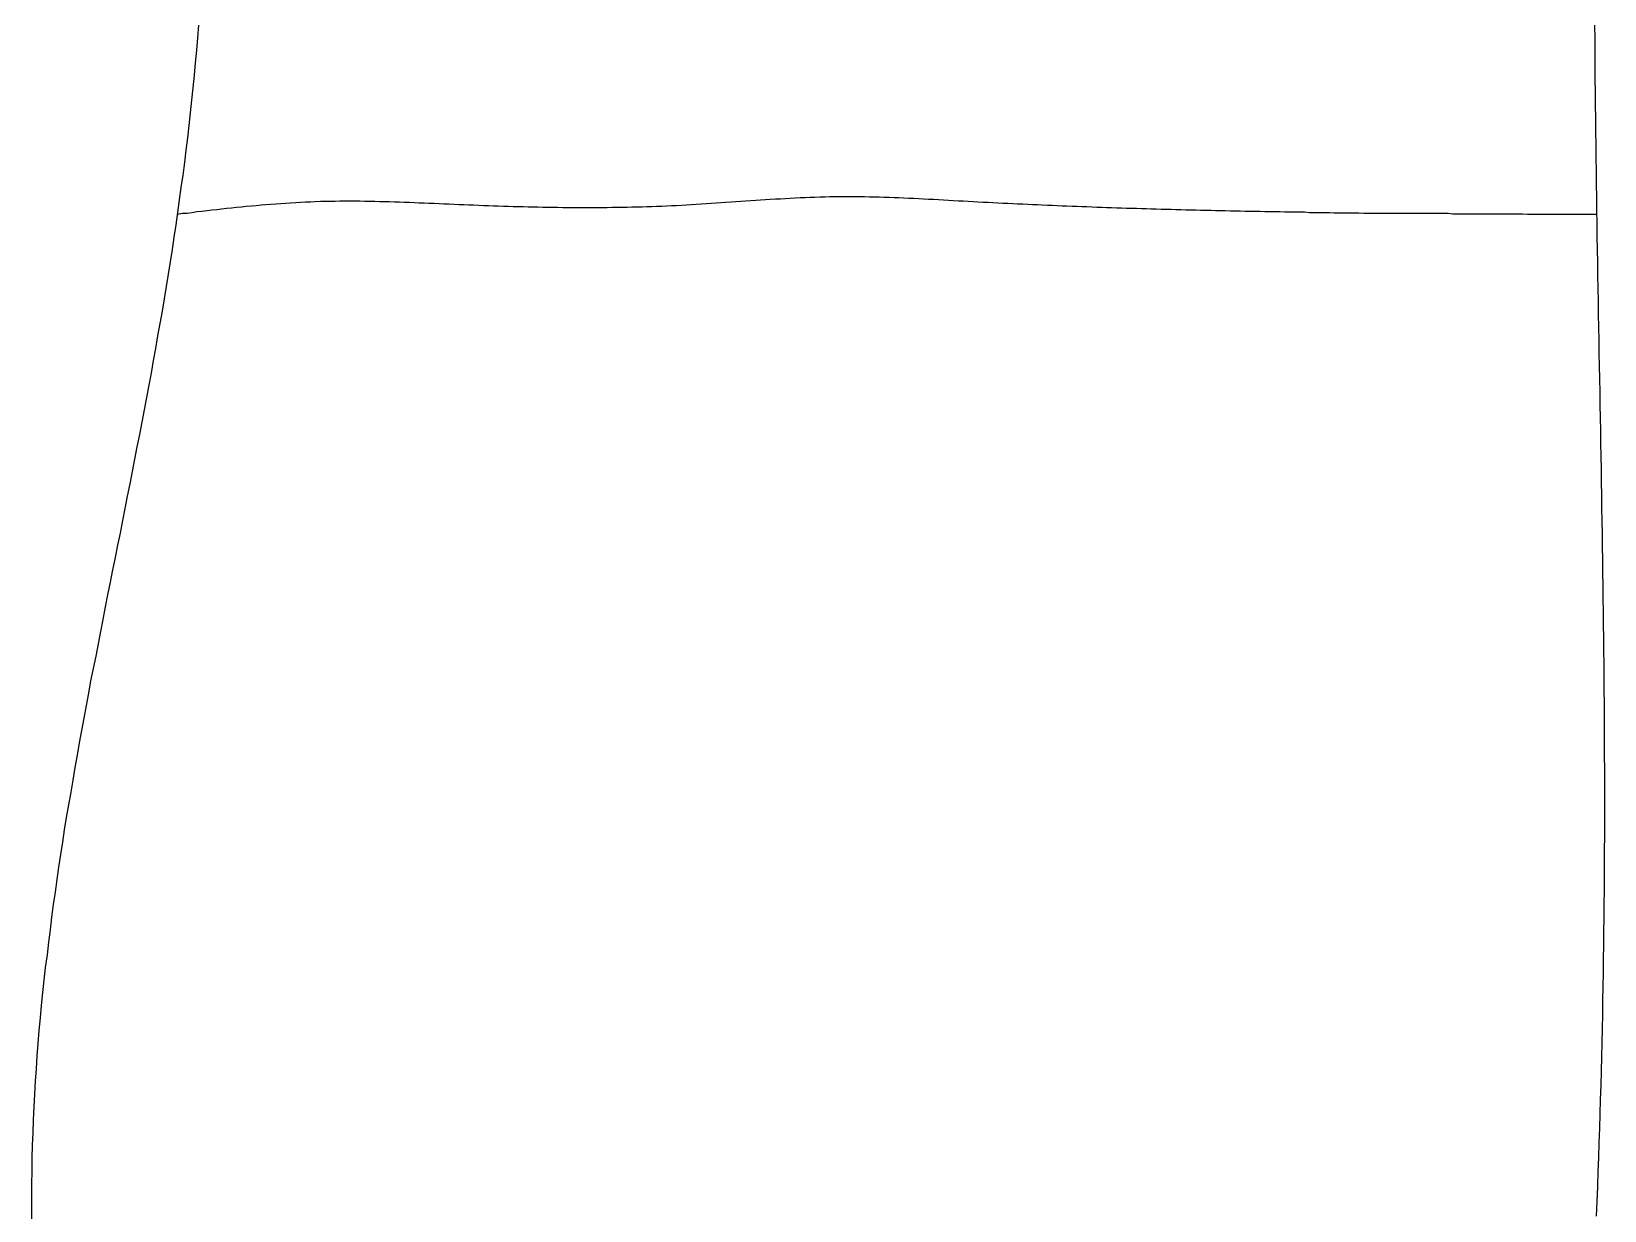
# Model space of a CAD drawing. Extents: x 443 to 1217, y -1921 to -677.
# Drawn here: x 575.88 to 580.94, y -1014.68 to -1010.89 of the extents above; entities that cross this region are included whole.
import ezdxf

# ---------------------------------------------------------------- set-up
doc = ezdxf.new("R2010")
doc.units = 0
doc.header["$MEASUREMENT"] = 0
doc.layers.add('1', color=7, linetype='CONTINUOUS')
doc.layers.add('3', color=8, linetype='CONTINUOUS')

msp = doc.modelspace()

# ---------------------------------------------------------------- linework, layer by layer
at = {"layer": '1', "color": 7}
for p, q in [((576.4729, -1011.4612), (576.4882, -1011.459)), ((576.4882, -1011.459), (576.5045, -1011.4568)), ((576.5045, -1011.4568), (576.5198, -1011.4557)), ((576.5198, -1011.4557), (576.5362, -1011.4535)), ((576.5362, -1011.4535), (576.5525, -1011.4524)), ((576.5525, -1011.4524), (576.5678, -1011.4503)), ((576.5678, -1011.4503), (576.5841, -1011.4492)), ((576.5841, -1011.4492), (576.5994, -1011.4481)), ((576.5994, -1011.4481), (576.6157, -1011.4459)), ((576.6157, -1011.4459), (576.631, -1011.4448)), ((576.631, -1011.4448), (576.6473, -1011.4437)), ((576.6473, -1011.4437), (576.6637, -1011.4426)), ((576.6637, -1011.4426), (576.6789, -1011.4415)), ((576.6789, -1011.4415), (576.6953, -1011.4404)), ((576.6953, -1011.4404), (576.7105, -1011.4394)), ((576.7105, -1011.4394), (576.7269, -1011.4383)), ((576.7269, -1011.4383), (576.7421, -1011.4372)), ((576.7421, -1011.4372), (576.7585, -1011.4361)), ((576.7585, -1011.4361), (576.7748, -1011.4361)), ((576.7748, -1011.4361), (576.7901, -1011.435)), ((576.7901, -1011.435), (576.8064, -1011.4339)), ((576.8064, -1011.4339), (576.8217, -1011.4339)), ((576.8217, -1011.4339), (576.838, -1011.4339)), ((576.838, -1011.4339), (576.8544, -1011.4339)), ((576.8544, -1011.4339), (576.8696, -1011.4328)), ((576.8696, -1011.4328), (576.886, -1011.4328)), ((576.886, -1011.4328), (576.9012, -1011.4328)), ((576.9012, -1011.4328), (576.9176, -1011.4328)), ((576.9176, -1011.4328), (576.9339, -1011.4328)), ((576.9339, -1011.4328), (576.9492, -1011.4339)), ((576.9492, -1011.4339), (576.9655, -1011.4339)), ((576.9655, -1011.4339), (576.9819, -1011.4339)), ((576.9819, -1011.4339), (576.9971, -1011.435)), ((576.9971, -1011.435), (577.0135, -1011.435)), ((577.0135, -1011.435), (577.0288, -1011.435)), ((577.0288, -1011.435), (577.0451, -1011.4361)), ((577.0451, -1011.4361), (577.0614, -1011.4361)), ((577.0614, -1011.4361), (577.0767, -1011.4372)), ((577.0767, -1011.4372), (577.0931, -1011.4372)), ((577.0931, -1011.4372), (577.1094, -1011.4383)), ((577.1094, -1011.4383), (577.1247, -1011.4394)), ((577.1247, -1011.4394), (577.141, -1011.4394)), ((577.141, -1011.4394), (577.1563, -1011.4404)), ((577.1563, -1011.4404), (577.1726, -1011.4404)), ((577.1726, -1011.4404), (577.189, -1011.4415)), ((577.189, -1011.4415), (577.2042, -1011.4426)), ((577.2042, -1011.4426), (577.2206, -1011.4426)), ((577.2206, -1011.4426), (577.2369, -1011.4437)), ((577.2369, -1011.4437), (577.2522, -1011.4448)), ((577.2522, -1011.4448), (577.2685, -1011.4448)), ((577.2685, -1011.4448), (577.2849, -1011.4459)), ((577.2849, -1011.4459), (577.3001, -1011.4459)), ((577.3001, -1011.4459), (577.3165, -1011.447)), ((577.3165, -1011.447), (577.3317, -1011.4481)), ((577.3317, -1011.4481), (577.3481, -1011.4481)), ((577.3481, -1011.4481), (577.3644, -1011.4492)), ((577.3644, -1011.4492), (577.3797, -1011.4492)), ((577.3797, -1011.4492), (577.396, -1011.4503)), ((577.396, -1011.4503), (577.4124, -1011.4503)), ((577.4124, -1011.4503), (577.4276, -1011.4513)), ((577.4276, -1011.4513), (577.444, -1011.4513)), ((577.444, -1011.4513), (577.4603, -1011.4513)), ((577.4603, -1011.4513), (577.4756, -1011.4524)), ((577.4756, -1011.4524), (577.4919, -1011.4524)), ((577.4919, -1011.4524), (577.5072, -1011.4524)), ((577.5072, -1011.4524), (577.5235, -1011.4535)), ((577.5235, -1011.4535), (577.5399, -1011.4535)), ((577.5399, -1011.4535), (577.5551, -1011.4535)), ((577.5551, -1011.4535), (577.5715, -1011.4535)), ((577.5715, -1011.4535), (577.5878, -1011.4546)), ((577.5878, -1011.4546), (577.6031, -1011.4546)), ((577.6031, -1011.4546), (577.6194, -1011.4546)), ((577.6194, -1011.4546), (577.6358, -1011.4546)), ((577.6358, -1011.4546), (577.651, -1011.4546)), ((577.651, -1011.4546), (577.6674, -1011.4546)), ((577.6674, -1011.4546), (577.6826, -1011.4546)), ((577.6826, -1011.4546), (577.699, -1011.4546)), ((577.699, -1011.4546), (577.7153, -1011.4546)), ((577.7153, -1011.4546), (577.7306, -1011.4546)), ((577.7306, -1011.4546), (577.7469, -1011.4535)), ((577.7469, -1011.4535), (577.7633, -1011.4535)), ((577.7633, -1011.4535), (577.7786, -1011.4535)), ((577.7786, -1011.4535), (577.7949, -1011.4535)), ((577.7949, -1011.4535), (577.8102, -1011.4524)), ((577.8102, -1011.4524), (577.8265, -1011.4524)), ((577.8265, -1011.4524), (577.8429, -1011.4524)), ((577.8429, -1011.4524), (577.8581, -1011.4513)), ((577.8581, -1011.4513), (577.8745, -1011.4513)), ((577.8745, -1011.4513), (577.8897, -1011.4503)), ((577.8897, -1011.4503), (577.9061, -1011.4503)), ((577.9061, -1011.4503), (577.9224, -1011.4492)), ((577.9224, -1011.4492), (577.9377, -1011.4481)), ((577.9377, -1011.4481), (577.954, -1011.4481)), ((577.954, -1011.4481), (577.9704, -1011.447)), ((577.9704, -1011.447), (577.9856, -1011.4459)), ((577.9856, -1011.4459), (578.002, -1011.4448)), ((578.002, -1011.4448), (578.0172, -1011.4437)), ((578.0172, -1011.4437), (578.0336, -1011.4426)), ((578.0336, -1011.4426), (578.0499, -1011.4415)), ((578.0499, -1011.4415), (578.0652, -1011.4404)), ((578.0652, -1011.4404), (578.0815, -1011.4394)), ((578.0815, -1011.4394), (578.0968, -1011.4383)), ((578.0968, -1011.4383), (578.1131, -1011.4372)), ((578.1131, -1011.4372), (578.1295, -1011.4361)), ((578.1295, -1011.4361), (578.1447, -1011.435)), ((578.1447, -1011.435), (578.1611, -1011.4339)), ((578.1611, -1011.4339), (578.1763, -1011.4328)), ((578.1763, -1011.4328), (578.1927, -1011.4317)), ((578.1927, -1011.4317), (578.209, -1011.4306)), ((578.209, -1011.4306), (578.2243, -1011.4295)), ((578.2243, -1011.4295), (578.2406, -1011.4285)), ((578.2406, -1011.4285), (578.2559, -1011.4274)), ((578.2559, -1011.4274), (578.2722, -1011.4263)), ((578.2722, -1011.4263), (578.2886, -1011.4263)), ((578.2886, -1011.4263), (578.3038, -1011.4252)), ((578.3038, -1011.4252), (578.3202, -1011.4241)), ((578.3202, -1011.4241), (578.3355, -1011.423)), ((578.3355, -1011.423), (578.3518, -1011.4219)), ((578.3518, -1011.4219), (578.3681, -1011.4219)), ((578.3681, -1011.4219), (578.3834, -1011.4208)), ((578.3834, -1011.4208), (578.3998, -1011.4208)), ((578.3998, -1011.4208), (578.4161, -1011.4197)), ((578.4161, -1011.4197), (578.4314, -1011.4197)), ((578.4314, -1011.4197), (578.4477, -1011.4187)), ((578.4477, -1011.4187), (578.463, -1011.4187)), ((578.463, -1011.4187), (578.4793, -1011.4187)), ((578.4793, -1011.4187), (578.4957, -1011.4187)), ((578.4957, -1011.4187), (578.5109, -1011.4187)), ((578.5109, -1011.4187), (578.5273, -1011.4187)), ((578.5273, -1011.4187), (578.5425, -1011.4187)), ((578.5425, -1011.4187), (578.5589, -1011.4187)), ((578.5589, -1011.4187), (578.5752, -1011.4197)), ((578.5752, -1011.4197), (578.5905, -1011.4197)), ((578.5905, -1011.4197), (578.6068, -1011.4197)), ((578.6068, -1011.4197), (578.6221, -1011.4208)), ((578.6221, -1011.4208), (578.6384, -1011.4208)), ((578.6384, -1011.4208), (578.6548, -1011.4219)), ((578.6548, -1011.4219), (578.67, -1011.4219)), ((578.67, -1011.4219), (578.6864, -1011.423)), ((578.6864, -1011.423), (578.7027, -1011.4241)), ((578.7027, -1011.4241), (578.718, -1011.4241)), ((578.718, -1011.4241), (578.7343, -1011.4252)), ((578.7343, -1011.4252), (578.7496, -1011.4263)), ((578.7496, -1011.4263), (578.7659, -1011.4274)), ((578.7659, -1011.4274), (578.7823, -1011.4274)), ((578.7823, -1011.4274), (578.7975, -1011.4285)), ((578.7975, -1011.4285), (578.8139, -1011.4295)), ((578.8139, -1011.4295), (578.8302, -1011.4306)), ((578.8302, -1011.4306), (578.8455, -1011.4317)), ((578.8455, -1011.4317), (578.8618, -1011.4328)), ((578.8618, -1011.4328), (578.8771, -1011.4328)), ((578.8771, -1011.4328), (578.8934, -1011.4339)), ((578.8934, -1011.4339), (578.9098, -1011.435)), ((578.9098, -1011.435), (578.925, -1011.4361)), ((578.925, -1011.4361), (578.9414, -1011.4372)), ((578.9414, -1011.4372), (578.9577, -1011.4372)), ((578.9577, -1011.4372), (578.973, -1011.4383)), ((578.973, -1011.4383), (578.9893, -1011.4394)), ((578.9893, -1011.4394), (579.0046, -1011.4404)), ((579.0046, -1011.4404), (579.021, -1011.4404)), ((579.021, -1011.4404), (579.0373, -1011.4415)), ((579.0373, -1011.4415), (579.0526, -1011.4426)), ((579.0526, -1011.4426), (579.0689, -1011.4426)), ((579.0689, -1011.4426), (579.0853, -1011.4437)), ((579.0853, -1011.4437), (579.1005, -1011.4448)), ((579.1005, -1011.4448), (579.1169, -1011.4448)), ((579.1169, -1011.4448), (579.1321, -1011.4459)), ((579.1321, -1011.4459), (579.1485, -1011.447)), ((579.1485, -1011.447), (579.1648, -1011.447)), ((579.1648, -1011.447), (579.1801, -1011.4481)), ((579.1801, -1011.4481), (579.1964, -1011.4492)), ((579.1964, -1011.4492), (579.2117, -1011.4492)), ((579.2117, -1011.4492), (579.228, -1011.4503)), ((579.228, -1011.4503), (579.2444, -1011.4503)), ((579.2444, -1011.4503), (579.2596, -1011.4513)), ((579.2596, -1011.4513), (579.276, -1011.4513)), ((579.276, -1011.4513), (579.2923, -1011.4524)), ((579.2923, -1011.4524), (579.3076, -1011.4535)), ((579.3076, -1011.4535), (579.3239, -1011.4535)), ((579.3239, -1011.4535), (579.3392, -1011.4546)), ((579.3392, -1011.4546), (579.3555, -1011.4546)), ((579.3555, -1011.4546), (579.3719, -1011.4557)), ((579.3719, -1011.4557), (579.3871, -1011.4557)), ((579.3871, -1011.4557), (579.4035, -1011.4568)), ((579.4035, -1011.4568), (579.4198, -1011.4568)), ((579.4198, -1011.4568), (579.4351, -1011.4568)), ((579.4351, -1011.4568), (579.4514, -1011.4579)), ((579.4514, -1011.4579), (579.4667, -1011.4579)), ((579.4667, -1011.4579), (579.483, -1011.459)), ((579.483, -1011.459), (579.4994, -1011.459)), ((579.4994, -1011.459), (579.5146, -1011.4601)), ((576.3454, -1011.4753), (576.3618, -1011.4731)), ((576.3618, -1011.4731), (576.377, -1011.4721)), ((576.377, -1011.4721), (576.3934, -1011.4699)), ((576.3934, -1011.4699), (576.4086, -1011.4677)), ((576.4086, -1011.4677), (576.425, -1011.4666)), ((576.425, -1011.4666), (576.4413, -1011.4644)), ((576.4413, -1011.4644), (576.4566, -1011.4622)), ((576.4566, -1011.4622), (576.4729, -1011.4612)), ((579.5146, -1011.4601), (579.531, -1011.4601)), ((579.531, -1011.4601), (579.5473, -1011.4601)), ((579.5473, -1011.4601), (579.5626, -1011.4612)), ((579.5626, -1011.4612), (579.5789, -1011.4612)), ((579.5789, -1011.4612), (579.5942, -1011.4622)), ((579.5942, -1011.4622), (579.6105, -1011.4622)), ((579.6105, -1011.4622), (579.6269, -1011.4622)), ((579.6269, -1011.4622), (579.6422, -1011.4633)), ((579.6422, -1011.4633), (579.6585, -1011.4633)), ((579.6585, -1011.4633), (579.6748, -1011.4633)), ((579.6748, -1011.4633), (579.6901, -1011.4644)), ((579.6901, -1011.4644), (579.7065, -1011.4644)), ((579.7065, -1011.4644), (579.7217, -1011.4644)), ((579.7217, -1011.4644), (579.7381, -1011.4655)), ((579.7381, -1011.4655), (579.7544, -1011.4655)), ((579.7544, -1011.4655), (579.7697, -1011.4655)), ((579.7697, -1011.4655), (579.786, -1011.4666)), ((579.786, -1011.4666), (579.8024, -1011.4666)), ((579.8024, -1011.4666), (579.8176, -1011.4666)), ((579.8176, -1011.4666), (579.834, -1011.4666)), ((579.834, -1011.4666), (579.8492, -1011.4677)), ((579.8492, -1011.4677), (579.8656, -1011.4677)), ((579.8656, -1011.4677), (579.8819, -1011.4677)), ((579.8819, -1011.4677), (579.8972, -1011.4677)), ((579.8972, -1011.4677), (579.9135, -1011.4688)), ((579.9135, -1011.4688), (579.9299, -1011.4688)), ((579.9299, -1011.4688), (579.9451, -1011.4688)), ((579.9451, -1011.4688), (579.9615, -1011.4688)), ((579.9615, -1011.4688), (579.9767, -1011.4688)), ((579.9767, -1011.4688), (579.9931, -1011.4699)), ((579.9931, -1011.4699), (580.0094, -1011.4699)), ((580.0094, -1011.4699), (580.0247, -1011.4699)), ((580.0247, -1011.4699), (580.041, -1011.4699)), ((580.041, -1011.4699), (580.0574, -1011.4699)), ((580.0574, -1011.4699), (580.0726, -1011.471)), ((580.0726, -1011.471), (580.089, -1011.471)), ((580.089, -1011.471), (580.1053, -1011.471)), ((580.1053, -1011.471), (580.1206, -1011.471)), ((580.1206, -1011.471), (580.1369, -1011.471)), ((580.1369, -1011.471), (580.1522, -1011.471)), ((580.1522, -1011.471), (580.1685, -1011.4721)), ((580.1685, -1011.4721), (580.1849, -1011.4721)), ((580.1849, -1011.4721), (580.2001, -1011.4721)), ((580.2001, -1011.4721), (580.2165, -1011.4721)), ((580.2165, -1011.4721), (580.2328, -1011.4721)), ((580.2328, -1011.4721), (580.2481, -1011.4721)), ((580.2481, -1011.4721), (580.2644, -1011.4721)), ((580.2644, -1011.4721), (580.2797, -1011.4721)), ((580.2797, -1011.4721), (580.296, -1011.4731)), ((580.296, -1011.4731), (580.3124, -1011.4731)), ((580.3124, -1011.4731), (580.3277, -1011.4731)), ((580.3277, -1011.4731), (580.344, -1011.4731)), ((580.344, -1011.4731), (580.3603, -1011.4731)), ((580.3603, -1011.4731), (580.3756, -1011.4731)), ((580.3756, -1011.4731), (580.392, -1011.4731)), ((580.392, -1011.4731), (580.4072, -1011.4731)), ((580.4072, -1011.4731), (580.4236, -1011.4731)), ((580.4236, -1011.4731), (580.4399, -1011.4731)), ((580.4399, -1011.4731), (580.4552, -1011.4742)), ((580.4552, -1011.4742), (580.4715, -1011.4742)), ((580.4715, -1011.4742), (580.4879, -1011.4742)), ((580.4879, -1011.4742), (580.5031, -1011.4742)), ((580.5031, -1011.4742), (580.5195, -1011.4742)), ((580.5195, -1011.4742), (580.5347, -1011.4742)), ((580.5347, -1011.4742), (580.5511, -1011.4742)), ((580.5511, -1011.4742), (580.5674, -1011.4742)), ((580.5674, -1011.4742), (580.5827, -1011.4742)), ((580.5827, -1011.4742), (580.599, -1011.4742)), ((580.599, -1011.4742), (580.6154, -1011.4742)), ((580.6154, -1011.4742), (580.6306, -1011.4742)), ((580.6306, -1011.4742), (580.647, -1011.4742)), ((580.647, -1011.4742), (580.6622, -1011.4742)), ((580.6622, -1011.4742), (580.6786, -1011.4742)), ((580.6786, -1011.4742), (580.6949, -1011.4753)), ((580.6949, -1011.4753), (580.7102, -1011.4753)), ((580.7102, -1011.4753), (580.7265, -1011.4753)), ((580.7265, -1011.4753), (580.7429, -1011.4753)), ((580.7429, -1011.4753), (580.7581, -1011.4753)), ((580.7581, -1011.4753), (580.7745, -1011.4753)), ((580.7745, -1011.4753), (580.7897, -1011.4753)), ((580.7897, -1011.4753), (580.8061, -1011.4753)), ((580.8061, -1011.4753), (580.8224, -1011.4753)), ((580.8224, -1011.4753), (580.8377, -1011.4753)), ((580.8377, -1011.4753), (580.854, -1011.4753)), ((580.854, -1011.4753), (580.8704, -1011.4753)), ((580.8704, -1011.4753), (580.8856, -1011.4753)), ((580.8856, -1011.4753), (580.902, -1011.4753)), ((580.902, -1011.4753), (580.9172, -1011.4753))]:
    msp.add_line(p, q, dxfattribs=at)
at = {"layer": '3', "color": 3}
for p, q in [((576.4141, -1010.8672), (576.4108, -1010.9075)), ((580.9107, -1010.8672), (580.9118, -1010.9108)), ((576.4076, -1010.9478), (576.4032, -1010.9882)), ((576.4108, -1010.9075), (576.4076, -1010.9478)), ((580.9118, -1010.9108), (580.9118, -1010.9533)), ((576.4032, -1010.9882), (576.3999, -1011.0285)), ((580.9118, -1010.9533), (580.9118, -1010.9969)), ((580.9118, -1010.9969), (580.9118, -1011.0394)), ((576.3999, -1011.0285), (576.3956, -1011.0688)), ((580.9118, -1011.0394), (580.9129, -1011.0819)), ((576.3956, -1011.0688), (576.3912, -1011.1091)), ((580.9129, -1011.0819), (580.9129, -1011.1244)), ((576.3868, -1011.1495), (576.3825, -1011.1898)), ((576.3912, -1011.1091), (576.3868, -1011.1495)), ((580.9129, -1011.1244), (580.914, -1011.1669)), ((576.3825, -1011.1898), (576.3781, -1011.2301)), ((580.914, -1011.1669), (580.914, -1011.2105)), ((576.3781, -1011.2301), (576.3727, -1011.2693)), ((580.914, -1011.2105), (580.9151, -1011.2519)), ((580.9151, -1011.2519), (580.9151, -1011.2944)), ((576.3727, -1011.2693), (576.3683, -1011.3097)), ((580.9151, -1011.2944), (580.9162, -1011.3369)), ((576.3629, -1011.35), (576.3574, -1011.3903)), ((576.3683, -1011.3097), (576.3629, -1011.35)), ((580.9162, -1011.3369), (580.9162, -1011.3794)), ((576.3574, -1011.3903), (576.352, -1011.4295)), ((580.9162, -1011.3794), (580.9172, -1011.4219)), ((576.352, -1011.4295), (576.3465, -1011.4699)), ((580.9172, -1011.4219), (580.9172, -1011.4633)), ((576.3411, -1011.5102), (576.3345, -1011.5494)), ((576.3465, -1011.4699), (576.3411, -1011.5102)), ((580.9172, -1011.4633), (580.9183, -1011.5058)), ((580.9183, -1011.5058), (580.9183, -1011.5473)), ((576.3345, -1011.5494), (576.3291, -1011.5898)), ((580.9183, -1011.5473), (580.9194, -1011.5898)), ((576.3291, -1011.5898), (576.3225, -1011.629)), ((580.9194, -1011.5898), (580.9205, -1011.6312)), ((576.3225, -1011.629), (576.316, -1011.6693)), ((580.9205, -1011.6312), (580.9205, -1011.6726)), ((576.3095, -1011.7085), (576.3029, -1011.7489)), ((576.316, -1011.6693), (576.3095, -1011.7085)), ((580.9205, -1011.6726), (580.9216, -1011.7151)), ((576.3029, -1011.7489), (576.2964, -1011.7881)), ((580.9216, -1011.7151), (580.9227, -1011.7565)), ((580.9227, -1011.7565), (580.9227, -1011.7979)), ((576.2964, -1011.7881), (576.2898, -1011.8284)), ((580.9227, -1011.7979), (580.9238, -1011.8404)), ((576.2898, -1011.8284), (576.2822, -1011.8677)), ((580.9238, -1011.8404), (580.9249, -1011.8818)), ((576.2757, -1011.908), (576.2681, -1011.9472)), ((576.2822, -1011.8677), (576.2757, -1011.908)), ((580.9249, -1011.8818), (580.9249, -1011.9232)), ((576.2681, -1011.9472), (576.2615, -1011.9875)), ((580.9249, -1011.9232), (580.926, -1011.9647)), ((580.926, -1011.9647), (580.9271, -1012.0061)), ((576.2615, -1011.9875), (576.2539, -1012.0268)), ((580.9271, -1012.0061), (580.9281, -1012.0486)), ((576.2463, -1012.066), (576.2386, -1012.1063)), ((576.2539, -1012.0268), (576.2463, -1012.066)), ((580.9281, -1012.0486), (580.9281, -1012.09)), ((576.2386, -1012.1063), (576.231, -1012.1456)), ((580.9281, -1012.09), (580.9292, -1012.1314)), ((576.231, -1012.1456), (576.2234, -1012.1859)), ((580.9292, -1012.1314), (580.9303, -1012.1728)), ((576.2234, -1012.1859), (576.2157, -1012.2251)), ((580.9303, -1012.1728), (580.9303, -1012.2142)), ((580.9303, -1012.2142), (580.9314, -1012.2556)), ((576.2081, -1012.2644), (576.2005, -1012.3047)), ((576.2157, -1012.2251), (576.2081, -1012.2644)), ((580.9314, -1012.2556), (580.9325, -1012.2971)), ((576.2005, -1012.3047), (576.1929, -1012.3439)), ((580.9325, -1012.2971), (580.9325, -1012.3385)), ((576.1929, -1012.3439), (576.1841, -1012.3842)), ((580.9325, -1012.3385), (580.9336, -1012.381)), ((576.1841, -1012.3842), (576.1765, -1012.4235)), ((580.9336, -1012.381), (580.9336, -1012.4224)), ((580.9336, -1012.4224), (580.9347, -1012.4638)), ((576.1689, -1012.4627), (576.1613, -1012.503)), ((576.1765, -1012.4235), (576.1689, -1012.4627)), ((580.9347, -1012.4638), (580.9358, -1012.5052)), ((576.1613, -1012.503), (576.1525, -1012.5423)), ((580.9358, -1012.5052), (580.9358, -1012.5477)), ((576.1525, -1012.5423), (576.1449, -1012.5815)), ((580.9358, -1012.5477), (580.9369, -1012.5891)), ((576.1373, -1012.6218), (576.1296, -1012.6611)), ((576.1449, -1012.5815), (576.1373, -1012.6218)), ((580.9369, -1012.5891), (580.9369, -1012.6305)), ((576.1296, -1012.6611), (576.1209, -1012.7014)), ((580.9369, -1012.6305), (580.938, -1012.673)), ((580.938, -1012.673), (580.938, -1012.7145)), ((576.1209, -1012.7014), (576.1133, -1012.7406)), ((580.938, -1012.7145), (580.939, -1012.7559)), ((576.1133, -1012.7406), (576.1057, -1012.7809)), ((580.939, -1012.7559), (580.939, -1012.7984)), ((576.098, -1012.8202), (576.0904, -1012.8594)), ((576.1057, -1012.7809), (576.098, -1012.8202)), ((580.939, -1012.7984), (580.9401, -1012.8398)), ((576.0904, -1012.8594), (576.0828, -1012.8997)), ((580.9401, -1012.8398), (580.9401, -1012.8823)), ((576.0828, -1012.8997), (576.0741, -1012.939)), ((580.9401, -1012.8823), (580.9412, -1012.9248)), ((580.9412, -1012.9248), (580.9412, -1012.9662)), ((576.0664, -1012.9793), (576.0599, -1013.0185)), ((576.0741, -1012.939), (576.0664, -1012.9793)), ((580.9412, -1012.9662), (580.9412, -1013.0087)), ((576.0599, -1013.0185), (576.0523, -1013.0588)), ((580.9412, -1013.0087), (580.9423, -1013.0512)), ((576.0523, -1013.0588), (576.0446, -1013.0992)), ((580.9423, -1013.0512), (580.9423, -1013.0937)), ((576.0446, -1013.0992), (576.037, -1013.1384)), ((580.9423, -1013.0937), (580.9423, -1013.1362)), ((576.0294, -1013.1787), (576.0228, -1013.218)), ((576.037, -1013.1384), (576.0294, -1013.1787)), ((580.9423, -1013.1362), (580.9423, -1013.1787)), ((580.9423, -1013.1787), (580.9423, -1013.2212)), ((576.0228, -1013.218), (576.0152, -1013.2583)), ((580.9423, -1013.2212), (580.9434, -1013.2637)), ((576.0152, -1013.2583), (576.0087, -1013.2986)), ((580.9434, -1013.2637), (580.9434, -1013.3073)), ((576.0087, -1013.2986), (576.0021, -1013.3378)), ((580.9434, -1013.3073), (580.9434, -1013.3498)), ((575.9945, -1013.3782), (575.988, -1013.4185)), ((576.0021, -1013.3378), (575.9945, -1013.3782)), ((580.9434, -1013.3498), (580.9434, -1013.3934)), ((575.988, -1013.4185), (575.9814, -1013.4588)), ((580.9434, -1013.3934), (580.9434, -1013.4359)), ((580.9434, -1013.4359), (580.9434, -1013.4795)), ((575.9814, -1013.4588), (575.976, -1013.498)), ((580.9434, -1013.4795), (580.9423, -1013.5231)), ((575.976, -1013.498), (575.9694, -1013.5384)), ((580.9423, -1013.5231), (580.9423, -1013.5667)), ((575.9629, -1013.5787), (575.9575, -1013.619)), ((575.9694, -1013.5384), (575.9629, -1013.5787)), ((580.9423, -1013.5667), (580.9423, -1013.6103)), ((575.9575, -1013.619), (575.952, -1013.6593)), ((580.9423, -1013.6103), (580.9423, -1013.6539)), ((575.952, -1013.6593), (575.9455, -1013.6997)), ((580.9423, -1013.6539), (580.9412, -1013.6975)), ((575.94, -1013.74), (575.9357, -1013.7803)), ((575.9455, -1013.6997), (575.94, -1013.74)), ((580.9412, -1013.6975), (580.9412, -1013.7422)), ((575.9357, -1013.7803), (575.9302, -1013.8206)), ((580.9412, -1013.7422), (580.9401, -1013.7858)), ((580.9401, -1013.7858), (580.9401, -1013.8304)), ((575.9302, -1013.8206), (575.9258, -1013.8609)), ((580.9401, -1013.8304), (580.939, -1013.8751)), ((575.9258, -1013.8609), (575.9204, -1013.9024)), ((580.939, -1013.8751), (580.939, -1013.9187)), ((575.916, -1013.9427), (575.9117, -1013.983)), ((575.9204, -1013.9024), (575.916, -1013.9427)), ((580.939, -1013.9187), (580.938, -1013.9634)), ((575.9117, -1013.983), (575.9073, -1014.0244)), ((580.938, -1013.9634), (580.9369, -1014.0092)), ((575.9073, -1014.0244), (575.9041, -1014.0647)), ((580.9369, -1014.0092), (580.9369, -1014.0538)), ((575.9041, -1014.0647), (575.8997, -1014.1051)), ((580.9369, -1014.0538), (580.9358, -1014.0985)), ((575.8997, -1014.1051), (575.8964, -1014.1465)), ((580.9347, -1014.1443), (580.9336, -1014.1901)), ((580.9358, -1014.0985), (580.9347, -1014.1443)), ((575.8932, -1014.1868), (575.891, -1014.2282)), ((575.8964, -1014.1465), (575.8932, -1014.1868)), ((580.9336, -1014.1901), (580.9325, -1014.2358)), ((575.891, -1014.2282), (575.8877, -1014.2685)), ((580.9325, -1014.2358), (580.9314, -1014.2816)), ((575.8877, -1014.2685), (575.8855, -1014.31)), ((580.9314, -1014.2816), (580.9292, -1014.3274)), ((575.8855, -1014.31), (575.8833, -1014.3514)), ((580.9292, -1014.3274), (580.9281, -1014.3743)), ((575.8812, -1014.3928), (575.8801, -1014.4342)), ((575.8833, -1014.3514), (575.8812, -1014.3928)), ((580.9281, -1014.3743), (580.9271, -1014.42)), ((575.8801, -1014.4342), (575.8779, -1014.4745)), ((580.9271, -1014.42), (580.9249, -1014.4669)), ((575.8779, -1014.4745), (575.8768, -1014.5159)), ((580.9249, -1014.4669), (580.9238, -1014.5138)), ((575.8768, -1014.5159), (575.8768, -1014.5573)), ((580.9238, -1014.5138), (580.9216, -1014.5606)), ((575.8768, -1014.5573), (575.8757, -1014.5999)), ((575.8757, -1014.5999), (575.8757, -1014.6413)), ((580.9216, -1014.5606), (580.9205, -1014.6075)), ((575.8757, -1014.6413), (575.8757, -1014.6827)), ((580.9205, -1014.6075), (580.9183, -1014.6554)), ((575.8757, -1014.6827), (575.8757, -1014.7241)), ((580.9183, -1014.6554), (580.9162, -1014.7034))]:
    msp.add_line(p, q, dxfattribs=at)

doc.saveas('drawing.dxf')
